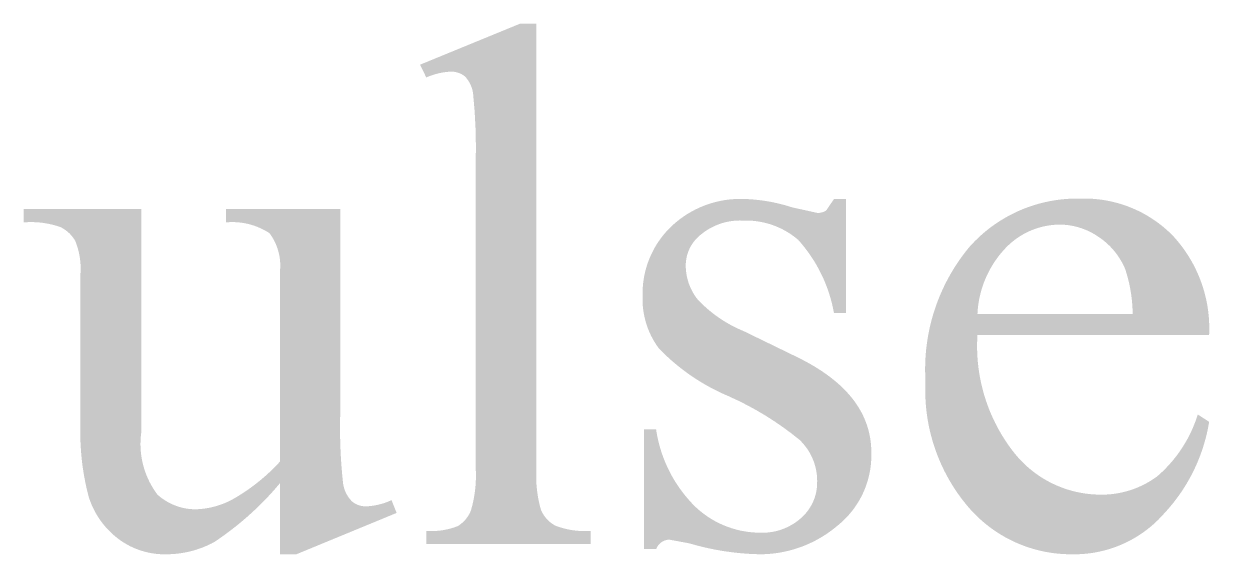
# Model space of a CAD drawing. Header units: millimetres. Extents: x 1235 to 1439, y 1033 to 1126.
# Drawn here: x 1418.25 to 1426.28, y 1052.98 to 1056.58 of the extents above; entities that cross this region are included whole.
import ezdxf

# ---------------------------------------------------------------- set-up
doc = ezdxf.new("R2010")
doc.units = ezdxf.units.MM
doc.layers.add('默认', color=18, linetype='Continuous', true_color=0x000000)

msp = doc.modelspace()

# ---------------------------------------------------------------- hatches: boundary and pattern name
at = {"layer": '默认'}
for points in [[(1421.723, 1056.5769), (1421.723, 1053.5663), (1421.7221, 1053.5485), (1421.7215, 1053.5307), (1421.7213, 1053.5129), (1421.7215, 1053.4951), (1421.7221, 1053.4772), (1421.7231, 1053.4594), (1421.7245, 1053.4415), (1421.7262, 1053.4237), (1421.7284, 1053.4059), (1421.7309, 1053.3882), (1421.7338, 1053.3706), (1421.7371, 1053.353), (1421.7408, 1053.3356), (1421.7448, 1053.3182), (1421.7492, 1053.3009), (1421.754, 1053.2838), (1421.7558, 1053.2798), (1421.7577, 1053.2757), (1421.7597, 1053.2717), (1421.7617, 1053.2677), (1421.7639, 1053.2638), (1421.7661, 1053.2598), (1421.7684, 1053.256), (1421.7708, 1053.2521), (1421.7733, 1053.2483), (1421.7759, 1053.2446), (1421.7786, 1053.2409), (1421.7813, 1053.2372), (1421.7841, 1053.2337), (1421.787, 1053.2301), (1421.7899, 1053.2266), (1421.793, 1053.2232), (1421.7961, 1053.2199), (1421.7992, 1053.2166), (1421.8025, 1053.2134), (1421.8058, 1053.2102), (1421.8091, 1053.2072), (1421.8125, 1053.2042), (1421.816, 1053.2012), (1421.8195, 1053.1984), (1421.8231, 1053.1956), (1421.8267, 1053.1929), (1421.8304, 1053.1903), (1421.8341, 1053.1878), (1421.8379, 1053.1853), (1421.8417, 1053.183), (1421.8455, 1053.1807), (1421.8494, 1053.1785), (1421.8637, 1053.1732), (1421.8781, 1053.1682), (1421.8927, 1053.1637), (1421.9074, 1053.1595), (1421.9223, 1053.1558), (1421.9373, 1053.1525), (1421.9524, 1053.1495), (1421.9676, 1053.1471), (1421.9828, 1053.145), (1421.9981, 1053.1434), (1422.0134, 1053.1422), (1422.0287, 1053.1414), (1422.044, 1053.1411), (1422.0593, 1053.1411), (1422.0746, 1053.1416), (1422.0898, 1053.1426), (1422.0898, 1053.0534), (1420.9772, 1053.0534), (1420.9772, 1053.1426), (1420.9907, 1053.1417), (1421.0042, 1053.1413), (1421.0177, 1053.1412), (1421.0313, 1053.1415), (1421.0449, 1053.1422), (1421.0585, 1053.1433), (1421.0721, 1053.1447), (1421.0856, 1053.1466), (1421.099, 1053.1488), (1421.1124, 1053.1514), (1421.1257, 1053.1544), (1421.1389, 1053.1578), (1421.152, 1053.1615), (1421.1649, 1053.1656), (1421.1777, 1053.17), (1421.1903, 1053.1748), (1421.194, 1053.1771), (1421.1977, 1053.1795), (1421.2013, 1053.1819), (1421.2049, 1053.1844), (1421.2084, 1053.1871), (1421.2119, 1053.1897), (1421.2153, 1053.1925), (1421.2187, 1053.1954), (1421.2221, 1053.1983), (1421.2254, 1053.2013), (1421.2286, 1053.2043), (1421.2317, 1053.2075), (1421.2348, 1053.2107), (1421.2379, 1053.2139), (1421.2409, 1053.2173), (1421.2438, 1053.2207), (1421.2466, 1053.2241), (1421.2493, 1053.2276), (1421.252, 1053.2312), (1421.2546, 1053.2348), (1421.2572, 1053.2385), (1421.2596, 1053.2422), (1421.262, 1053.2459), (1421.2643, 1053.2497), (1421.2665, 1053.2536), (1421.2686, 1053.2574), (1421.2706, 1053.2614), (1421.2726, 1053.2653), (1421.2744, 1053.2693), (1421.2762, 1053.2733), (1421.2779, 1053.2773), (1421.2795, 1053.2813), (1421.2844, 1053.2986), (1421.2889, 1053.316), (1421.293, 1053.3335), (1421.2968, 1053.3511), (1421.3002, 1053.3688), (1421.3032, 1053.3866), (1421.3058, 1053.4045), (1421.308, 1053.4224), (1421.3098, 1053.4404), (1421.3113, 1053.4584), (1421.3123, 1053.4764), (1421.313, 1053.4944), (1421.3133, 1053.5124), (1421.3131, 1053.5304), (1421.3126, 1053.5484), (1421.3117, 1053.5663), (1421.3117, 1055.6279), (1421.3132, 1055.746), (1421.3108, 1055.8642), (1421.3046, 1055.9822), (1421.2944, 1056.0999), (1421.2939, 1056.104), (1421.2933, 1056.1082), (1421.2926, 1056.1123), (1421.2919, 1056.1164), (1421.2911, 1056.1205), (1421.2902, 1056.1246), (1421.2892, 1056.1287), (1421.2881, 1056.1328), (1421.2869, 1056.1368), (1421.2857, 1056.1409), (1421.2843, 1056.1449), (1421.2829, 1056.1489), (1421.2814, 1056.1529), (1421.2798, 1056.1568), (1421.2781, 1056.1607), (1421.2764, 1056.1646), (1421.2746, 1056.1684), (1421.2726, 1056.1722), (1421.2707, 1056.176), (1421.2686, 1056.1797), (1421.2665, 1056.1834), (1421.2643, 1056.187), (1421.262, 1056.1906), (1421.2596, 1056.1941), (1421.2572, 1056.1975), (1421.2547, 1056.2009), (1421.2522, 1056.2043), (1421.2496, 1056.2076), (1421.2469, 1056.2108), (1421.2442, 1056.214), (1421.2414, 1056.2171), (1421.2386, 1056.2201), (1421.2361, 1056.2221), (1421.2335, 1056.224), (1421.2308, 1056.2259), (1421.2281, 1056.2278), (1421.2254, 1056.2295), (1421.2226, 1056.2313), (1421.2198, 1056.2329), (1421.2169, 1056.2345), (1421.214, 1056.2361), (1421.211, 1056.2376), (1421.208, 1056.239), (1421.205, 1056.2403), (1421.2019, 1056.2416), (1421.1989, 1056.2428), (1421.1957, 1056.244), (1421.1926, 1056.2451), (1421.1894, 1056.2461), (1421.1862, 1056.247), (1421.183, 1056.2479), (1421.1798, 1056.2486), (1421.1766, 1056.2493), (1421.1733, 1056.25), (1421.17, 1056.2505), (1421.1668, 1056.251), (1421.1635, 1056.2515), (1421.1602, 1056.2518), (1421.157, 1056.2521), (1421.1537, 1056.2523), (1421.1504, 1056.2524), (1421.1472, 1056.2524), (1421.144, 1056.2524), (1421.1407, 1056.2523), (1421.1302, 1056.2516), (1421.1197, 1056.2507), (1421.1092, 1056.2495), (1421.0987, 1056.2481), (1421.0883, 1056.2464), (1421.0779, 1056.2445), (1421.0675, 1056.2424), (1421.0572, 1056.24), (1421.0469, 1056.2374), (1421.0367, 1056.2345), (1421.0265, 1056.2314), (1421.0165, 1056.2281), (1421.0065, 1056.2246), (1420.9966, 1056.2208), (1420.9869, 1056.2169), (1420.9772, 1056.2127), (1420.9351, 1056.2994), (1421.6115, 1056.5769)], [(1423.8193, 1055.39), (1423.8193, 1054.6169), (1423.7376, 1054.6169), (1423.7309, 1054.6508), (1423.7231, 1054.6846), (1423.7141, 1054.7182), (1423.7039, 1054.7516), (1423.6925, 1054.7847), (1423.6864, 1054.8011), (1423.68, 1054.8174), (1423.6733, 1054.8337), (1423.6663, 1054.8498), (1423.659, 1054.8657), (1423.6514, 1054.8816), (1423.6436, 1054.8973), (1423.6355, 1054.9129), (1423.6271, 1054.9283), (1423.6185, 1054.9436), (1423.6096, 1054.9587), (1423.6004, 1054.9737), (1423.5813, 1055.003), (1423.5613, 1055.0316), (1423.5404, 1055.0594), (1423.5186, 1055.0864), (1423.496, 1055.1125), (1423.4864, 1055.1205), (1423.4767, 1055.1283), (1423.4667, 1055.136), (1423.4565, 1055.1434), (1423.4462, 1055.1506), (1423.4356, 1055.1576), (1423.4248, 1055.1644), (1423.4139, 1055.1709), (1423.4027, 1055.1772), (1423.3915, 1055.1832), (1423.38, 1055.189), (1423.3684, 1055.1945), (1423.3567, 1055.1997), (1423.3448, 1055.2047), (1423.3328, 1055.2093), (1423.3207, 1055.2137), (1423.3085, 1055.2178), (1423.2962, 1055.2217), (1423.2838, 1055.2252), (1423.2714, 1055.2284), (1423.2589, 1055.2313), (1423.2464, 1055.234), (1423.2338, 1055.2363), (1423.2212, 1055.2383), (1423.2085, 1055.24), (1423.1959, 1055.2415), (1423.1833, 1055.2426), (1423.1707, 1055.2434), (1423.1581, 1055.244), (1423.1455, 1055.2442), (1423.133, 1055.2441), (1423.1206, 1055.2438), (1423.1113, 1055.2441), (1423.1021, 1055.2443), (1423.0928, 1055.2442), (1423.0835, 1055.2439), (1423.0741, 1055.2434), (1423.0648, 1055.2427), (1423.0554, 1055.2418), (1423.0461, 1055.2406), (1423.0367, 1055.2393), (1423.0274, 1055.2377), (1423.0181, 1055.2359), (1423.0088, 1055.2339), (1422.9995, 1055.2317), (1422.9904, 1055.2292), (1422.9812, 1055.2266), (1422.9721, 1055.2237), (1422.9631, 1055.2206), (1422.9542, 1055.2174), (1422.9453, 1055.2139), (1422.9366, 1055.2102), (1422.9279, 1055.2064), (1422.9193, 1055.2023), (1422.9109, 1055.1981), (1422.9025, 1055.1936), (1422.8943, 1055.189), (1422.8862, 1055.1842), (1422.8782, 1055.1793), (1422.8704, 1055.1741), (1422.8627, 1055.1689), (1422.8552, 1055.1634), (1422.8478, 1055.1579), (1422.8349, 1055.1478), (1422.8292, 1055.1432), (1422.8237, 1055.1385), (1422.8183, 1055.1335), (1422.813, 1055.1285), (1422.8078, 1055.1232), (1422.8028, 1055.1178), (1422.7979, 1055.1122), (1422.7931, 1055.1065), (1422.7885, 1055.1006), (1422.784, 1055.0946), (1422.7797, 1055.0885), (1422.7756, 1055.0822), (1422.7716, 1055.0758), (1422.7678, 1055.0692), (1422.7642, 1055.0626), (1422.7608, 1055.0559), (1422.7576, 1055.0491), (1422.7546, 1055.0422), (1422.7518, 1055.0352), (1422.7492, 1055.0282), (1422.7468, 1055.0211), (1422.7446, 1055.0139), (1422.7426, 1055.0068), (1422.7408, 1054.9995), (1422.7392, 1054.9923), (1422.7378, 1054.9851), (1422.7367, 1054.9778), (1422.7357, 1054.9706), (1422.7349, 1054.9633), (1422.7344, 1054.9561), (1422.734, 1054.949), (1422.7339, 1054.9411), (1422.734, 1054.9332), (1422.7342, 1054.9253), (1422.7346, 1054.9174), (1422.7351, 1054.9095), (1422.7359, 1054.9015), (1422.7368, 1054.8936), (1422.7379, 1054.8857), (1422.7391, 1054.8777), (1422.7406, 1054.8698), (1422.7422, 1054.862), (1422.744, 1054.8541), (1422.7459, 1054.8463), (1422.7481, 1054.8385), (1422.7504, 1054.8308), (1422.7528, 1054.8231), (1422.7555, 1054.8154), (1422.7583, 1054.8079), (1422.7612, 1054.8004), (1422.7644, 1054.7929), (1422.7677, 1054.7856), (1422.7711, 1054.7783), (1422.7747, 1054.7711), (1422.7784, 1054.764), (1422.7823, 1054.757), (1422.7864, 1054.7501), (1422.7905, 1054.7433), (1422.7948, 1054.7366), (1422.7993, 1054.7301), (1422.8038, 1054.7236), (1422.8085, 1054.7173), (1422.8133, 1054.7111), (1422.8297, 1054.6939), (1422.8466, 1054.6772), (1422.864, 1054.6608), (1422.8819, 1054.645), (1422.9002, 1054.6295), (1422.919, 1054.6146), (1422.9381, 1054.6002), (1422.9577, 1054.5863), (1422.9776, 1054.5729), (1422.9979, 1054.5601), (1423.0185, 1054.5479), (1423.0394, 1054.5362), (1423.0606, 1054.5251), (1423.082, 1054.5146), (1423.1037, 1054.5048), (1423.1255, 1054.4955), (1423.4873, 1054.3196), (1423.5182, 1054.3041), (1423.5482, 1054.2883), (1423.5772, 1054.2722), (1423.6052, 1054.2558), (1423.6322, 1054.2391), (1423.6582, 1054.2221), (1423.6833, 1054.2048), (1423.7074, 1054.1872), (1423.7304, 1054.1692), (1423.7525, 1054.151), (1423.7737, 1054.1325), (1423.7938, 1054.1136), (1423.813, 1054.0945), (1423.8311, 1054.075), (1423.8399, 1054.0652), (1423.8483, 1054.0553), (1423.8566, 1054.0453), (1423.8645, 1054.0352), (1423.8723, 1054.0251), (1423.8798, 1054.0149), (1423.887, 1054.0046), (1423.894, 1053.9942), (1423.9008, 1053.9838), (1423.9073, 1053.9732), (1423.9135, 1053.9626), (1423.9196, 1053.952), (1423.9253, 1053.9412), (1423.9309, 1053.9304), (1423.9361, 1053.9195), (1423.9412, 1053.9085), (1423.946, 1053.8974), (1423.9505, 1053.8863), (1423.9548, 1053.8751), (1423.9589, 1053.8638), (1423.9627, 1053.8524), (1423.9662, 1053.841), (1423.9695, 1053.8295), (1423.9726, 1053.8179), (1423.9754, 1053.8062), (1423.978, 1053.7945), (1423.9803, 1053.7827), (1423.9824, 1053.7708), (1423.9843, 1053.7588), (1423.9859, 1053.7467), (1423.9872, 1053.7346), (1423.9883, 1053.7224), (1423.9892, 1053.7101), (1423.9898, 1053.6978), (1423.9902, 1053.6854), (1423.9906, 1053.6556), (1423.9903, 1053.6382), (1423.9896, 1053.6207), (1423.9884, 1053.6031), (1423.9866, 1053.5855), (1423.9844, 1053.5679), (1423.9816, 1053.5502), (1423.9782, 1053.5326), (1423.9744, 1053.5151), (1423.97, 1053.4975), (1423.9651, 1053.4801), (1423.9597, 1053.4628), (1423.9537, 1053.4457), (1423.9472, 1053.4287), (1423.9402, 1053.4119), (1423.9328, 1053.3953), (1423.9248, 1053.3789), (1423.9163, 1053.3628), (1423.9074, 1053.3469), (1423.898, 1053.3314), (1423.8882, 1053.3161), (1423.8779, 1053.3012), (1423.8673, 1053.2867), (1423.8562, 1053.2725), (1423.8448, 1053.2587), (1423.8331, 1053.2452), (1423.8209, 1053.2322), (1423.8085, 1053.2196), (1423.7958, 1053.2074), (1423.7828, 1053.1957), (1423.7696, 1053.1844), (1423.7561, 1053.1736), (1423.7426, 1053.1625), (1423.7289, 1053.1517), (1423.7148, 1053.1411), (1423.7005, 1053.1309), (1423.6859, 1053.1209), (1423.6711, 1053.1112), (1423.656, 1053.1018), (1423.6407, 1053.0928), (1423.6251, 1053.084), (1423.6093, 1053.0756), (1423.5934, 1053.0675), (1423.5772, 1053.0598), (1423.5609, 1053.0524), (1423.5444, 1053.0454), (1423.5277, 1053.0387), (1423.5109, 1053.0324), (1423.4939, 1053.0265), (1423.4768, 1053.0209), (1423.4597, 1053.0158), (1423.4424, 1053.011), (1423.425, 1053.0066), (1423.4076, 1053.0026), (1423.3901, 1052.999), (1423.3725, 1052.9958), (1423.3549, 1052.9929), (1423.3373, 1052.9905), (1423.3197, 1052.9885), (1423.3021, 1052.9868), (1423.2846, 1052.9855), (1423.267, 1052.9846), (1423.2495, 1052.9841), (1423.2321, 1052.984), (1423.1719, 1052.9863), (1423.1117, 1052.9906), (1423.0516, 1052.9969), (1422.9917, 1053.0052), (1422.9321, 1053.0155), (1422.873, 1053.0279), (1422.8143, 1053.0421), (1422.7563, 1053.0583), (1422.6225, 1053.0831), (1422.6208, 1053.083), (1422.6191, 1053.0829), (1422.6173, 1053.0828), (1422.6156, 1053.0826), (1422.6138, 1053.0824), (1422.6121, 1053.0822), (1422.6103, 1053.0819), (1422.6086, 1053.0816), (1422.6068, 1053.0813), (1422.605, 1053.081), (1422.6033, 1053.0806), (1422.6015, 1053.0801), (1422.5998, 1053.0797), (1422.598, 1053.0792), (1422.5963, 1053.0786), (1422.5945, 1053.0781), (1422.5928, 1053.0775), (1422.5911, 1053.0768), (1422.5893, 1053.0762), (1422.5876, 1053.0755), (1422.5859, 1053.0747), (1422.5842, 1053.074), (1422.5825, 1053.0732), (1422.5809, 1053.0723), (1422.5792, 1053.0715), (1422.5776, 1053.0706), (1422.5759, 1053.0696), (1422.5743, 1053.0687), (1422.5727, 1053.0677), (1422.5712, 1053.0666), (1422.5696, 1053.0656), (1422.5681, 1053.0645), (1422.5666, 1053.0634), (1422.5651, 1053.0622), (1422.5636, 1053.0611), (1422.5622, 1053.0599), (1422.5607, 1053.0587), (1422.5593, 1053.0574), (1422.558, 1053.0561), (1422.5566, 1053.0548), (1422.5553, 1053.0535), (1422.554, 1053.0522), (1422.5528, 1053.0508), (1422.5515, 1053.0494), (1422.5503, 1053.048), (1422.5491, 1053.0466), (1422.548, 1053.0451), (1422.5469, 1053.0437), (1422.5458, 1053.0422), (1422.5447, 1053.0407), (1422.5437, 1053.0392), (1422.5427, 1053.0377), (1422.5418, 1053.0361), (1422.5408, 1053.0346), (1422.5399, 1053.033), (1422.5391, 1053.0315), (1422.5382, 1053.0299), (1422.5374, 1053.0283), (1422.5367, 1053.0267), (1422.5359, 1053.0251), (1422.5352, 1053.0235), (1422.5346, 1053.0219), (1422.5339, 1053.0203), (1422.5333, 1053.0187), (1422.4515, 1053.0187), (1422.4515, 1053.829), (1422.5333, 1053.829), (1422.5362, 1053.8108), (1422.5394, 1053.7927), (1422.543, 1053.7746), (1422.5469, 1053.7565), (1422.5513, 1053.7385), (1422.556, 1053.7205), (1422.561, 1053.7026), (1422.5665, 1053.6847), (1422.5723, 1053.667), (1422.5785, 1053.6493), (1422.5851, 1053.6317), (1422.592, 1053.6143), (1422.5993, 1053.597), (1422.6069, 1053.5798), (1422.6149, 1053.5628), (1422.6232, 1053.5459), (1422.6319, 1053.5292), (1422.6409, 1053.5127), (1422.6503, 1053.4964), (1422.6599, 1053.4803), (1422.6699, 1053.4644), (1422.6802, 1053.4488), (1422.6908, 1053.4333), (1422.7017, 1053.4181), (1422.7129, 1053.4032), (1422.7243, 1053.3885), (1422.7361, 1053.3741), (1422.7481, 1053.3599), (1422.7603, 1053.346), (1422.7728, 1053.3324), (1422.7855, 1053.3191), (1422.7984, 1053.3061), (1422.8093, 1053.2961), (1422.8204, 1053.2862), (1422.8318, 1053.2766), (1422.8435, 1053.2672), (1422.8554, 1053.258), (1422.8675, 1053.2491), (1422.8799, 1053.2405), (1422.8926, 1053.2321), (1422.9054, 1053.2241), (1422.9185, 1053.2163), (1422.9318, 1053.2088), (1422.9453, 1053.2016), (1422.9589, 1053.1948), (1422.9728, 1053.1883), (1422.9868, 1053.182), (1423.0009, 1053.1762), (1423.0152, 1053.1707), (1423.0296, 1053.1655), (1423.0441, 1053.1606), (1423.0587, 1053.1561), (1423.0734, 1053.152), (1423.0881, 1053.1482), (1423.103, 1053.1448), (1423.1178, 1053.1418), (1423.1328, 1053.1391), (1423.1477, 1053.1367), (1423.1626, 1053.1348), (1423.1776, 1053.1332), (1423.1925, 1053.1319), (1423.2074, 1053.131), (1423.2222, 1053.1304), (1423.237, 1053.1302), (1423.2463, 1053.1299), (1423.2556, 1053.1299), (1423.265, 1053.13), (1423.2744, 1053.1304), (1423.2838, 1053.131), (1423.2932, 1053.1319), (1423.3026, 1053.133), (1423.312, 1053.1343), (1423.3214, 1053.1358), (1423.3308, 1053.1376), (1423.3402, 1053.1396), (1423.3495, 1053.1418), (1423.3588, 1053.1443), (1423.368, 1053.147), (1423.3771, 1053.1499), (1423.3862, 1053.1531), (1423.3952, 1053.1564), (1423.4041, 1053.16), (1423.413, 1053.1638), (1423.4217, 1053.1678), (1423.4303, 1053.1721), (1423.4388, 1053.1765), (1423.4471, 1053.1811), (1423.4554, 1053.1859), (1423.4635, 1053.1909), (1423.4714, 1053.1961), (1423.4792, 1053.2014), (1423.4869, 1053.2069), (1423.4943, 1053.2126), (1423.5017, 1053.2184), (1423.5088, 1053.2244), (1423.5158, 1053.2305), (1423.5219, 1053.2361), (1423.528, 1053.2419), (1423.5339, 1053.2478), (1423.5396, 1053.2539), (1423.5453, 1053.2602), (1423.5508, 1053.2667), (1423.5561, 1053.2733), (1423.5613, 1053.2801), (1423.5663, 1053.2871), (1423.5711, 1053.2942), (1423.5757, 1053.3015), (1423.5802, 1053.3088), (1423.5844, 1053.3164), (1423.5885, 1053.324), (1423.5923, 1053.3318), (1423.596, 1053.3396), (1423.5994, 1053.3476), (1423.6026, 1053.3556), (1423.6056, 1053.3637), (1423.6083, 1053.3719), (1423.6108, 1053.3802), (1423.6131, 1053.3885), (1423.6152, 1053.3968), (1423.617, 1053.4052), (1423.6187, 1053.4136), (1423.62, 1053.422), (1423.6212, 1053.4304), (1423.6221, 1053.4388), (1423.6228, 1053.4472), (1423.6233, 1053.4555), (1423.6235, 1053.4638), (1423.6237, 1053.4819), (1423.6235, 1053.4917), (1423.6231, 1053.5016), (1423.6224, 1053.5114), (1423.6215, 1053.5213), (1423.6203, 1053.5312), (1423.6188, 1053.5411), (1423.6171, 1053.551), (1423.6151, 1053.5609), (1423.6129, 1053.5708), (1423.6103, 1053.5806), (1423.6076, 1053.5903), (1423.6045, 1053.6), (1423.6013, 1053.6096), (1423.5977, 1053.6191), (1423.5939, 1053.6286), (1423.5899, 1053.6379), (1423.5856, 1053.6471), (1423.581, 1053.6562), (1423.5763, 1053.6652), (1423.5713, 1053.674), (1423.5661, 1053.6827), (1423.5606, 1053.6912), (1423.555, 1053.6995), (1423.5492, 1053.7077), (1423.5431, 1053.7157), (1423.5369, 1053.7235), (1423.5305, 1053.7311), (1423.524, 1053.7385), (1423.5173, 1053.7458), (1423.5104, 1053.7528), (1423.5034, 1053.7596), (1423.4481, 1053.8033), (1423.3914, 1053.8451), (1423.3332, 1053.8851), (1423.2736, 1053.9231), (1423.2128, 1053.9592), (1423.1508, 1053.9931), (1423.0878, 1054.0248), (1423.0239, 1054.0544), (1422.9912, 1054.0687), (1422.9588, 1054.0838), (1422.9267, 1054.0997), (1422.8949, 1054.1165), (1422.8636, 1054.1341), (1422.8326, 1054.1525), (1422.8022, 1054.1717), (1422.7722, 1054.1916), (1422.7427, 1054.2123), (1422.7138, 1054.2338), (1422.6855, 1054.2559), (1422.6577, 1054.2788), (1422.6306, 1054.3023), (1422.6041, 1054.3265), (1422.5783, 1054.3512), (1422.5531, 1054.3766), (1422.5462, 1054.386), (1422.5394, 1054.3956), (1422.5329, 1054.4054), (1422.5265, 1054.4153), (1422.5203, 1054.4254), (1422.5143, 1054.4357), (1422.5085, 1054.4461), (1422.503, 1054.4566), (1422.4976, 1054.4673), (1422.4925, 1054.4781), (1422.4876, 1054.4891), (1422.4829, 1054.5001), (1422.4785, 1054.5113), (1422.4743, 1054.5226), (1422.4703, 1054.5339), (1422.4666, 1054.5454), (1422.4631, 1054.5569), (1422.4599, 1054.5685), (1422.457, 1054.5801), (1422.4543, 1054.5918), (1422.4518, 1054.6036), (1422.4496, 1054.6153), (1422.4477, 1054.6272), (1422.446, 1054.639), (1422.4445, 1054.6508), (1422.4434, 1054.6627), (1422.4425, 1054.6745), (1422.4418, 1054.6863), (1422.4414, 1054.6982), (1422.4412, 1054.7099), (1422.4413, 1054.7217), (1422.4416, 1054.7334), (1422.4414, 1054.7492), (1422.4416, 1054.7652), (1422.4423, 1054.7812), (1422.4433, 1054.7972), (1422.4447, 1054.8133), (1422.4466, 1054.8294), (1422.4489, 1054.8455), (1422.4516, 1054.8616), (1422.4547, 1054.8776), (1422.4583, 1054.8936), (1422.4623, 1054.9096), (1422.4667, 1054.9254), (1422.4715, 1054.9412), (1422.4768, 1054.9568), (1422.4824, 1054.9723), (1422.4885, 1054.9877), (1422.495, 1055.0029), (1422.5018, 1055.0179), (1422.5091, 1055.0327), (1422.5167, 1055.0473), (1422.5247, 1055.0617), (1422.533, 1055.0759), (1422.5417, 1055.0898), (1422.5508, 1055.1034), (1422.5601, 1055.1167), (1422.5698, 1055.1298), (1422.5798, 1055.1426), (1422.59, 1055.1551), (1422.6006, 1055.1672), (1422.6114, 1055.179), (1422.6224, 1055.1905), (1422.6337, 1055.2017), (1422.6458, 1055.2131), (1422.6583, 1055.2242), (1422.6711, 1055.235), (1422.6843, 1055.2456), (1422.6977, 1055.2559), (1422.7115, 1055.2659), (1422.7255, 1055.2755), (1422.7398, 1055.2849), (1422.7544, 1055.2939), (1422.7692, 1055.3025), (1422.7843, 1055.3108), (1422.7996, 1055.3187), (1422.8152, 1055.3262), (1422.8309, 1055.3334), (1422.8468, 1055.3401), (1422.8629, 1055.3464), (1422.8791, 1055.3523), (1422.8955, 1055.3579), (1422.912, 1055.3629), (1422.9286, 1055.3676), (1422.9454, 1055.3718), (1422.9621, 1055.3756), (1422.979, 1055.379), (1422.9959, 1055.3819), (1423.0128, 1055.3844), (1423.0297, 1055.3865), (1423.0466, 1055.3881), (1423.0635, 1055.3893), (1423.0803, 1055.3901), (1423.0971, 1055.3905), (1423.1138, 1055.3905), (1423.1305, 1055.39), (1423.1511, 1055.3892), (1423.1717, 1055.388), (1423.1923, 1055.3864), (1423.2128, 1055.3844), (1423.2334, 1055.3821), (1423.2539, 1055.3795), (1423.2744, 1055.3764), (1423.2948, 1055.373), (1423.3152, 1055.3693), (1423.3354, 1055.3651), (1423.3556, 1055.3607), (1423.3757, 1055.3558), (1423.3958, 1055.3507), (1423.4156, 1055.3451), (1423.4354, 1055.3392), (1423.4551, 1055.333), (1423.6236, 1055.2959), (1423.6256, 1055.2958), (1423.6276, 1055.2957), (1423.6296, 1055.2957), (1423.6317, 1055.2957), (1423.6337, 1055.2958), (1423.6357, 1055.2959), (1423.6378, 1055.296), (1423.6398, 1055.2962), (1423.6419, 1055.2965), (1423.6439, 1055.2968), (1423.6459, 1055.2971), (1423.648, 1055.2974), (1423.65, 1055.2979), (1423.652, 1055.2983), (1423.654, 1055.2988), (1423.656, 1055.2993), (1423.658, 1055.2999), (1423.66, 1055.3005), (1423.6619, 1055.3012), (1423.6639, 1055.3019), (1423.6658, 1055.3026), (1423.6677, 1055.3034), (1423.6696, 1055.3042), (1423.6714, 1055.3051), (1423.6733, 1055.306), (1423.6751, 1055.3069), (1423.6769, 1055.3079), (1423.6787, 1055.3089), (1423.6804, 1055.3099), (1423.6822, 1055.311), (1423.6838, 1055.3121), (1423.6855, 1055.3132), (1423.7376, 1055.39)], [(1420.3949, 1055.3231), (1420.3949, 1053.9479), (1420.3935, 1053.8876), (1420.3932, 1053.8273), (1420.394, 1053.7669), (1420.3958, 1053.7066), (1420.3986, 1053.6463), (1420.4025, 1053.5861), (1420.4075, 1053.5259), (1420.4135, 1053.4659), (1420.4141, 1053.4617), (1420.4148, 1053.4575), (1420.4155, 1053.4533), (1420.4164, 1053.4491), (1420.4173, 1053.4448), (1420.4183, 1053.4406), (1420.4195, 1053.4365), (1420.4207, 1053.4323), (1420.4219, 1053.4281), (1420.4233, 1053.424), (1420.4248, 1053.4199), (1420.4263, 1053.4158), (1420.4279, 1053.4118), (1420.4296, 1053.4077), (1420.4314, 1053.4038), (1420.4333, 1053.3998), (1420.4352, 1053.3959), (1420.4373, 1053.392), (1420.4394, 1053.3882), (1420.4415, 1053.3844), (1420.4438, 1053.3807), (1420.4461, 1053.377), (1420.4485, 1053.3733), (1420.451, 1053.3698), (1420.4535, 1053.3662), (1420.4561, 1053.3628), (1420.4588, 1053.3594), (1420.4615, 1053.356), (1420.4643, 1053.3527), (1420.4671, 1053.3495), (1420.47, 1053.3464), (1420.473, 1053.3433), (1420.4754, 1053.3412), (1420.4779, 1053.3392), (1420.4804, 1053.3373), (1420.483, 1053.3354), (1420.4856, 1053.3335), (1420.4883, 1053.3317), (1420.4911, 1053.33), (1420.4938, 1053.3283), (1420.4967, 1053.3267), (1420.4995, 1053.3251), (1420.5024, 1053.3237), (1420.5054, 1053.3222), (1420.5083, 1053.3209), (1420.5114, 1053.3196), (1420.5144, 1053.3183), (1420.5175, 1053.3172), (1420.5206, 1053.3161), (1420.5237, 1053.3151), (1420.5268, 1053.3141), (1420.53, 1053.3133), (1420.5331, 1053.3125), (1420.5363, 1053.3118), (1420.5395, 1053.3111), (1420.5427, 1053.3105), (1420.5459, 1053.31), (1420.5492, 1053.3096), (1420.5524, 1053.3093), (1420.5556, 1053.309), (1420.5588, 1053.3088), (1420.562, 1053.3086), (1420.5652, 1053.3086), (1420.5683, 1053.3086), (1420.5795, 1053.3091), (1420.5907, 1053.3099), (1420.6018, 1053.311), (1420.613, 1053.3124), (1420.6241, 1053.3141), (1420.6352, 1053.316), (1420.6462, 1053.3183), (1420.6572, 1053.3208), (1420.6681, 1053.3236), (1420.679, 1053.3267), (1420.6897, 1053.33), (1420.7004, 1053.3336), (1420.7109, 1053.3375), (1420.7214, 1053.3417), (1420.7316, 1053.3461), (1420.7418, 1053.3507), (1420.7765, 1053.264), (1420.0976, 1052.984), (1419.986, 1052.984), (1419.986, 1053.4647), (1419.9618, 1053.4362), (1419.937, 1053.4081), (1419.9117, 1053.3804), (1419.8859, 1053.3532), (1419.8595, 1053.3264), (1419.8327, 1053.3001), (1419.8053, 1053.2743), (1419.7775, 1053.249), (1419.7493, 1053.2242), (1419.7206, 1053.1999), (1419.6915, 1053.1762), (1419.662, 1053.153), (1419.632, 1053.1303), (1419.6017, 1053.1082), (1419.5711, 1053.0867), (1419.54, 1053.0658), (1419.5214, 1053.0561), (1419.5025, 1053.047), (1419.4832, 1053.0384), (1419.4636, 1053.0304), (1419.4438, 1053.0231), (1419.4237, 1053.0163), (1419.4033, 1053.0101), (1419.3828, 1053.0046), (1419.3622, 1052.9998), (1419.3413, 1052.9955), (1419.3204, 1052.992), (1419.2994, 1052.9891), (1419.2784, 1052.9868), (1419.2574, 1052.9852), (1419.2364, 1052.9843), (1419.2154, 1052.984), (1419.2045, 1052.9839), (1419.1936, 1052.984), (1419.1826, 1052.9843), (1419.1716, 1052.9849), (1419.1606, 1052.9857), (1419.1495, 1052.9868), (1419.1385, 1052.9881), (1419.1275, 1052.9896), (1419.1165, 1052.9914), (1419.1055, 1052.9934), (1419.0945, 1052.9957), (1419.0836, 1052.9982), (1419.0727, 1053.0009), (1419.0619, 1053.0039), (1419.0512, 1053.0071), (1419.0405, 1053.0105), (1419.0299, 1053.0142), (1419.0194, 1053.0181), (1419.0089, 1053.0222), (1418.9986, 1053.0265), (1418.9884, 1053.0311), (1418.9782, 1053.0358), (1418.9683, 1053.0408), (1418.9584, 1053.046), (1418.9486, 1053.0514), (1418.939, 1053.057), (1418.9296, 1053.0627), (1418.9203, 1053.0687), (1418.9111, 1053.0748), (1418.9021, 1053.0811), (1418.8933, 1053.0876), (1418.8846, 1053.0943), (1418.8762, 1053.101), (1418.8679, 1053.1079), (1418.8597, 1053.1149), (1418.8516, 1053.1221), (1418.8436, 1053.1295), (1418.8358, 1053.1371), (1418.8281, 1053.1448), (1418.8205, 1053.1527), (1418.8131, 1053.1608), (1418.8058, 1053.169), (1418.7987, 1053.1773), (1418.7917, 1053.1858), (1418.7849, 1053.1944), (1418.7783, 1053.2032), (1418.7718, 1053.2121), (1418.7655, 1053.2211), (1418.7593, 1053.2302), (1418.7534, 1053.2395), (1418.7476, 1053.2489), (1418.742, 1053.2583), (1418.7366, 1053.2679), (1418.7314, 1053.2775), (1418.7264, 1053.2873), (1418.7215, 1053.2971), (1418.7169, 1053.307), (1418.7125, 1053.317), (1418.7083, 1053.327), (1418.7042, 1053.3371), (1418.7004, 1053.3473), (1418.6968, 1053.3575), (1418.6933, 1053.3677), (1418.6901, 1053.378), (1418.6826, 1053.4079), (1418.6756, 1053.438), (1418.6692, 1053.4683), (1418.6633, 1053.4987), (1418.6579, 1053.5292), (1418.6531, 1053.5598), (1418.6488, 1053.5905), (1418.6451, 1053.6213), (1418.642, 1053.6522), (1418.6394, 1053.6831), (1418.6374, 1053.714), (1418.6359, 1053.7449), (1418.635, 1053.7759), (1418.6346, 1053.8068), (1418.6348, 1053.8377), (1418.6356, 1053.8686), (1418.6356, 1054.882), (1418.6364, 1054.8961), (1418.6369, 1054.9103), (1418.6369, 1054.9245), (1418.6366, 1054.9387), (1418.6358, 1054.953), (1418.6346, 1054.9672), (1418.633, 1054.9814), (1418.631, 1054.9955), (1418.6286, 1055.0096), (1418.6258, 1055.0236), (1418.6226, 1055.0375), (1418.619, 1055.0513), (1418.6151, 1055.065), (1418.6107, 1055.0785), (1418.606, 1055.0919), (1418.6009, 1055.1051), (1418.5987, 1055.1089), (1418.5964, 1055.1126), (1418.5941, 1055.1164), (1418.5917, 1055.1201), (1418.5892, 1055.1237), (1418.5866, 1055.1273), (1418.5839, 1055.1309), (1418.5812, 1055.1344), (1418.5784, 1055.1379), (1418.5755, 1055.1414), (1418.5726, 1055.1447), (1418.5696, 1055.1481), (1418.5665, 1055.1513), (1418.5634, 1055.1545), (1418.5602, 1055.1577), (1418.5569, 1055.1608), (1418.5536, 1055.1638), (1418.5502, 1055.1667), (1418.5468, 1055.1696), (1418.5433, 1055.1724), (1418.5398, 1055.1752), (1418.5362, 1055.1779), (1418.5325, 1055.1805), (1418.5289, 1055.183), (1418.5251, 1055.1855), (1418.5214, 1055.1878), (1418.5176, 1055.1901), (1418.5137, 1055.1924), (1418.5099, 1055.1945), (1418.506, 1055.1966), (1418.502, 1055.1986), (1418.4981, 1055.2005), (1418.4833, 1055.2053), (1418.4684, 1055.2098), (1418.4533, 1055.214), (1418.4381, 1055.2177), (1418.4228, 1055.2211), (1418.4074, 1055.224), (1418.392, 1055.2266), (1418.3764, 1055.2288), (1418.3608, 1055.2305), (1418.3452, 1055.2319), (1418.3295, 1055.2328), (1418.3139, 1055.2333), (1418.2982, 1055.2335), (1418.2826, 1055.2332), (1418.267, 1055.2325), (1418.2515, 1055.2314), (1418.2515, 1055.3231), (1419.0469, 1055.3231), (1419.0469, 1053.8042), (1419.0453, 1053.7908), (1419.0441, 1053.7773), (1419.0431, 1053.7637), (1419.0425, 1053.7501), (1419.0422, 1053.7364), (1419.0422, 1053.7226), (1419.0425, 1053.7088), (1419.0432, 1053.695), (1419.0443, 1053.6812), (1419.0456, 1053.6674), (1419.0474, 1053.6536), (1419.0494, 1053.6398), (1419.0518, 1053.626), (1419.0545, 1053.6124), (1419.0576, 1053.5987), (1419.061, 1053.5852), (1419.0648, 1053.5717), (1419.0689, 1053.5583), (1419.0733, 1053.5451), (1419.078, 1053.5319), (1419.083, 1053.5189), (1419.0884, 1053.5061), (1419.094, 1053.4934), (1419.1, 1053.4809), (1419.1062, 1053.4685), (1419.1127, 1053.4564), (1419.1195, 1053.4444), (1419.1265, 1053.4327), (1419.1338, 1053.4211), (1419.1414, 1053.4098), (1419.1492, 1053.3987), (1419.1572, 1053.3879), (1419.1639, 1053.382), (1419.1707, 1053.3762), (1419.1777, 1053.3706), (1419.1849, 1053.3651), (1419.1922, 1053.3598), (1419.1996, 1053.3547), (1419.2072, 1053.3497), (1419.2149, 1053.3448), (1419.2228, 1053.3402), (1419.2308, 1053.3357), (1419.2389, 1053.3314), (1419.2471, 1053.3273), (1419.2554, 1053.3234), (1419.2638, 1053.3196), (1419.2723, 1053.3161), (1419.2809, 1053.3128), (1419.2896, 1053.3097), (1419.2983, 1053.3068), (1419.3071, 1053.3041), (1419.3159, 1053.3016), (1419.3248, 1053.2994), (1419.3338, 1053.2973), (1419.3427, 1053.2955), (1419.3517, 1053.2939), (1419.3607, 1053.2925), (1419.3698, 1053.2913), (1419.3788, 1053.2904), (1419.3878, 1053.2896), (1419.3968, 1053.2891), (1419.4057, 1053.2888), (1419.4147, 1053.2887), (1419.4236, 1053.2888), (1419.4392, 1053.2897), (1419.4549, 1053.291), (1419.4706, 1053.2928), (1419.4862, 1053.295), (1419.5018, 1053.2977), (1419.5174, 1053.3008), (1419.5328, 1053.3044), (1419.5482, 1053.3084), (1419.5634, 1053.3129), (1419.5785, 1053.3178), (1419.5935, 1053.3231), (1419.6082, 1053.3288), (1419.6228, 1053.3349), (1419.6371, 1053.3415), (1419.6513, 1053.3484), (1419.6652, 1053.3557), (1419.6874, 1053.3685), (1419.7093, 1053.3818), (1419.7311, 1053.3955), (1419.7525, 1053.4097), (1419.7738, 1053.4243), (1419.7947, 1053.4393), (1419.8153, 1053.4548), (1419.8357, 1053.4706), (1419.8557, 1053.4869), (1419.8754, 1053.5035), (1419.8947, 1053.5205), (1419.9137, 1053.5379), (1419.9324, 1053.5557), (1419.9507, 1053.5737), (1419.9685, 1053.5922), (1419.986, 1053.6109), (1419.986, 1054.8969), (1419.9869, 1054.9053), (1419.9876, 1054.9138), (1419.9881, 1054.9224), (1419.9884, 1054.9309), (1419.9885, 1054.9396), (1419.9884, 1054.9482), (1419.9881, 1054.9569), (1419.9876, 1054.9655), (1419.9869, 1054.9742), (1419.9859, 1054.9829), (1419.9848, 1054.9915), (1419.9834, 1055.0002), (1419.9819, 1055.0088), (1419.9801, 1055.0174), (1419.9781, 1055.0259), (1419.9759, 1055.0344), (1419.9735, 1055.0429), (1419.971, 1055.0513), (1419.9682, 1055.0596), (1419.9652, 1055.0678), (1419.962, 1055.076), (1419.9586, 1055.084), (1419.9551, 1055.092), (1419.9513, 1055.0998), (1419.9474, 1055.1076), (1419.9433, 1055.1152), (1419.9391, 1055.1227), (1419.9346, 1055.1301), (1419.9301, 1055.1374), (1419.9253, 1055.1445), (1419.9204, 1055.1515), (1419.9154, 1055.1583), (1419.9075, 1055.1634), (1419.8994, 1055.1684), (1419.8911, 1055.1732), (1419.8828, 1055.1779), (1419.8743, 1055.1824), (1419.8657, 1055.1867), (1419.857, 1055.1908), (1419.8482, 1055.1948), (1419.8393, 1055.1986), (1419.8304, 1055.2022), (1419.8213, 1055.2056), (1419.8121, 1055.2089), (1419.8029, 1055.2119), (1419.7936, 1055.2148), (1419.7842, 1055.2174), (1419.7748, 1055.2199), (1419.7654, 1055.2221), (1419.7559, 1055.2241), (1419.7463, 1055.226), (1419.7367, 1055.2276), (1419.7271, 1055.2291), (1419.7175, 1055.2303), (1419.7079, 1055.2313), (1419.6983, 1055.2321), (1419.6886, 1055.2328), (1419.679, 1055.2332), (1419.6694, 1055.2334), (1419.6598, 1055.2334), (1419.6502, 1055.2332), (1419.6407, 1055.2328), (1419.6312, 1055.2322), (1419.6218, 1055.2314), (1419.6218, 1055.3231)]]:
    msp.add_hatch(color=256, dxfattribs=at).paths.add_polyline_path(points, flags=0)
h = msp.add_hatch(color=256, dxfattribs=at)
h.paths.add_polyline_path([(1426.2774, 1053.881), (1426.2738, 1053.8598), (1426.2698, 1053.8385), (1426.2654, 1053.8174), (1426.2606, 1053.7962), (1426.2554, 1053.7751), (1426.2498, 1053.7541), (1426.2438, 1053.7331), (1426.2374, 1053.7122), (1426.2306, 1053.6914), (1426.2234, 1053.6707), (1426.2158, 1053.6501), (1426.2079, 1053.6297), (1426.1995, 1053.6094), (1426.1908, 1053.5892), (1426.1817, 1053.5692), (1426.1722, 1053.5494), (1426.1624, 1053.5297), (1426.1522, 1053.5103), (1426.1416, 1053.491), (1426.1307, 1053.4719), (1426.1195, 1053.4531), (1426.1079, 1053.4345), (1426.096, 1053.4161), (1426.0837, 1053.398), (1426.0712, 1053.3801), (1426.0583, 1053.3625), (1426.0451, 1053.3452), (1426.0317, 1053.3281), (1426.0179, 1053.3113), (1426.0039, 1053.2948), (1425.9896, 1053.2786), (1425.9751, 1053.2628), (1425.9608, 1053.2467), (1425.946, 1053.2309), (1425.9307, 1053.2155), (1425.9149, 1053.2004), (1425.8987, 1053.1856), (1425.8819, 1053.1713), (1425.8648, 1053.1573), (1425.8472, 1053.1438), (1425.8291, 1053.1308), (1425.8107, 1053.1182), (1425.7919, 1053.1061), (1425.7727, 1053.0945), (1425.7532, 1053.0834), (1425.7333, 1053.0729), (1425.7131, 1053.0629), (1425.6927, 1053.0535), (1425.672, 1053.0446), (1425.6511, 1053.0363), (1425.63, 1053.0286), (1425.6087, 1053.0216), (1425.5872, 1053.0151), (1425.5656, 1053.0092), (1425.5439, 1053.004), (1425.5222, 1052.9993), (1425.5003, 1052.9953), (1425.4785, 1052.9919), (1425.4566, 1052.9891), (1425.4348, 1052.9869), (1425.413, 1052.9853), (1425.3913, 1052.9843), (1425.3697, 1052.9838), (1425.3241, 1052.9842), (1425.2999, 1052.985), (1425.2755, 1052.9864), (1425.2512, 1052.9885), (1425.2267, 1052.9913), (1425.2023, 1052.9947), (1425.1779, 1052.9988), (1425.1535, 1053.0036), (1425.1292, 1053.0091), (1425.1049, 1053.0152), (1425.0808, 1053.0221), (1425.0569, 1053.0296), (1425.0331, 1053.0377), (1425.0095, 1053.0465), (1424.9862, 1053.056), (1424.9631, 1053.0661), (1424.9403, 1053.0769), (1424.9179, 1053.0882), (1424.8957, 1053.1002), (1424.8739, 1053.1128), (1424.8526, 1053.1259), (1424.8316, 1053.1396), (1424.811, 1053.1538), (1424.7909, 1053.1686), (1424.7713, 1053.1838), (1424.7521, 1053.1995), (1424.7335, 1053.2157), (1424.7153, 1053.2322), (1424.6977, 1053.2492), (1424.6806, 1053.2666), (1424.6641, 1053.2843), (1424.6482, 1053.3024), (1424.63, 1053.3241), (1424.6123, 1053.3464), (1424.595, 1053.3691), (1424.5782, 1053.3923), (1424.562, 1053.416), (1424.5462, 1053.4402), (1424.5309, 1053.4648), (1424.5162, 1053.4898), (1424.5021, 1053.5152), (1424.4886, 1053.5409), (1424.4756, 1053.5671), (1424.4633, 1053.5936), (1424.4516, 1053.6204), (1424.4405, 1053.6475), (1424.4301, 1053.6749), (1424.4203, 1053.7025), (1424.4112, 1053.7303), (1424.4028, 1053.7584), (1424.3951, 1053.7866), (1424.388, 1053.815), (1424.3816, 1053.8435), (1424.3759, 1053.8721), (1424.371, 1053.9008), (1424.3667, 1053.9296), (1424.3631, 1053.9583), (1424.3602, 1053.9871), (1424.358, 1054.0159), (1424.3564, 1054.0446), (1424.3556, 1054.0732), (1424.3554, 1054.1018), (1424.3559, 1054.1302), (1424.357, 1054.1585), (1424.3556, 1054.1884), (1424.3548, 1054.2185), (1424.3547, 1054.2486), (1424.3553, 1054.2789), (1424.3567, 1054.3093), (1424.3587, 1054.3397), (1424.3615, 1054.3702), (1424.365, 1054.4006), (1424.3693, 1054.431), (1424.3743, 1054.4614), (1424.38, 1054.4917), (1424.3864, 1054.5219), (1424.3936, 1054.552), (1424.4015, 1054.5819), (1424.4101, 1054.6116), (1424.4194, 1054.6412), (1424.4294, 1054.6705), (1424.4401, 1054.6995), (1424.4516, 1054.7283), (1424.4636, 1054.7567), (1424.4764, 1054.7848), (1424.4897, 1054.8126), (1424.5038, 1054.84), (1424.5184, 1054.867), (1424.5336, 1054.8936), (1424.5495, 1054.9198), (1424.5659, 1054.9455), (1424.5828, 1054.9707), (1424.6002, 1054.9955), (1424.6182, 1055.0197), (1424.6367, 1055.0435), (1424.6556, 1055.0666), (1424.6729, 1055.0855), (1424.6908, 1055.1041), (1424.7092, 1055.1222), (1424.7282, 1055.14), (1424.7478, 1055.1573), (1424.7679, 1055.1741), (1424.7886, 1055.1905), (1424.8097, 1055.2063), (1424.8313, 1055.2216), (1424.8534, 1055.2363), (1424.876, 1055.2505), (1424.899, 1055.2641), (1424.9223, 1055.277), (1424.9461, 1055.2893), (1424.9701, 1055.301), (1424.9945, 1055.312), (1425.0192, 1055.3224), (1425.0442, 1055.332), (1425.0694, 1055.341), (1425.0948, 1055.3492), (1425.1204, 1055.3567), (1425.1461, 1055.3636), (1425.172, 1055.3697), (1425.1979, 1055.375), (1425.2239, 1055.3797), (1425.25, 1055.3836), (1425.276, 1055.3869), (1425.302, 1055.3894), (1425.3279, 1055.3912), (1425.3538, 1055.3923), (1425.3796, 1055.3927), (1425.4052, 1055.3925), (1425.4263, 1055.3929), (1425.4476, 1055.3928), (1425.4689, 1055.3922), (1425.4904, 1055.391), (1425.5119, 1055.3892), (1425.5334, 1055.3869), (1425.5549, 1055.3841), (1425.5764, 1055.3806), (1425.5978, 1055.3766), (1425.6192, 1055.372), (1425.6405, 1055.3669), (1425.6617, 1055.3612), (1425.6828, 1055.3549), (1425.7038, 1055.348), (1425.7245, 1055.3406), (1425.7451, 1055.3327), (1425.7654, 1055.3242), (1425.7855, 1055.3152), (1425.8054, 1055.3057), (1425.825, 1055.2957), (1425.8442, 1055.2851), (1425.8632, 1055.2741), (1425.8818, 1055.2627), (1425.9001, 1055.2507), (1425.918, 1055.2384), (1425.9356, 1055.2256), (1425.9527, 1055.2124), (1425.9694, 1055.1988), (1425.9858, 1055.1849), (1426.0016, 1055.1706), (1426.0171, 1055.1559), (1426.0321, 1055.141), (1426.0471, 1055.1244), (1426.0618, 1055.1073), (1426.0762, 1055.0898), (1426.0902, 1055.0719), (1426.1038, 1055.0536), (1426.117, 1055.0349), (1426.1297, 1055.0158), (1426.142, 1054.9963), (1426.1538, 1054.9765), (1426.1652, 1054.9563), (1426.1761, 1054.9359), (1426.1864, 1054.9151), (1426.1963, 1054.894), (1426.2056, 1054.8727), (1426.2144, 1054.8512), (1426.2227, 1054.8294), (1426.2304, 1054.8074), (1426.2375, 1054.7853), (1426.2441, 1054.7629), (1426.2501, 1054.7405), (1426.2555, 1054.7179), (1426.2604, 1054.6953), (1426.2647, 1054.6725), (1426.2684, 1054.6497), (1426.2715, 1054.6269), (1426.274, 1054.6041), (1426.276, 1054.5813), (1426.2774, 1054.5585), (1426.2782, 1054.5358), (1426.2785, 1054.5132), (1426.2782, 1054.4907), (1426.2774, 1054.4682), (1424.7089, 1054.4682), (1424.7075, 1054.4423), (1424.7067, 1054.4162), (1424.7065, 1054.39), (1424.7069, 1054.3638), (1424.7079, 1054.3374), (1424.7094, 1054.311), (1424.7116, 1054.2846), (1424.7144, 1054.2582), (1424.7178, 1054.2318), (1424.7218, 1054.2055), (1424.7264, 1054.1791), (1424.7316, 1054.1529), (1424.7375, 1054.1268), (1424.7439, 1054.1008), (1424.7509, 1054.0749), (1424.7586, 1054.0492), (1424.7668, 1054.0237), (1424.7756, 1053.9984), (1424.785, 1053.9733), (1424.7949, 1053.9484), (1424.8054, 1053.9238), (1424.8165, 1053.8995), (1424.828, 1053.8755), (1424.8401, 1053.8518), (1424.8528, 1053.8284), (1424.8659, 1053.8054), (1424.8795, 1053.7827), (1424.8935, 1053.7604), (1424.9081, 1053.7385), (1424.923, 1053.717), (1424.9384, 1053.696), (1424.9542, 1053.6753), (1424.9669, 1053.6595), (1424.9802, 1053.6439), (1424.9939, 1053.6285), (1425.0082, 1053.6135), (1425.0229, 1053.5988), (1425.0381, 1053.5845), (1425.0538, 1053.5706), (1425.0699, 1053.557), (1425.0864, 1053.5439), (1425.1033, 1053.5312), (1425.1206, 1053.5189), (1425.1383, 1053.5072), (1425.1564, 1053.4959), (1425.1748, 1053.4851), (1425.1935, 1053.4748), (1425.2125, 1053.4651), (1425.2318, 1053.456), (1425.2513, 1053.4473), (1425.2711, 1053.4393), (1425.291, 1053.4318), (1425.3111, 1053.4249), (1425.3314, 1053.4186), (1425.3518, 1053.4129), (1425.3722, 1053.4078), (1425.3928, 1053.4032), (1425.4134, 1053.3993), (1425.434, 1053.3959), (1425.4546, 1053.3932), (1425.4752, 1053.391), (1425.4957, 1053.3894), (1425.5161, 1053.3884), (1425.5365, 1053.3879), (1425.5492, 1053.3877), (1425.562, 1053.3879), (1425.5748, 1053.3882), (1425.5876, 1053.3889), (1425.6005, 1053.3898), (1425.6133, 1053.3909), (1425.6262, 1053.3923), (1425.639, 1053.394), (1425.6518, 1053.396), (1425.6647, 1053.3982), (1425.6774, 1053.4007), (1425.6902, 1053.4035), (1425.7028, 1053.4065), (1425.7155, 1053.4098), (1425.728, 1053.4133), (1425.7405, 1053.4171), (1425.7529, 1053.4212), (1425.7653, 1053.4255), (1425.7775, 1053.4301), (1425.7896, 1053.4349), (1425.8016, 1053.44), (1425.8135, 1053.4453), (1425.8252, 1053.4508), (1425.8369, 1053.4566), (1425.8483, 1053.4626), (1425.8597, 1053.4688), (1425.8709, 1053.4753), (1425.8819, 1053.4819), (1425.8927, 1053.4888), (1425.9034, 1053.4959), (1425.9139, 1053.5031), (1425.9243, 1053.5105), (1425.9479, 1053.5314), (1425.9594, 1053.5422), (1425.9708, 1053.5532), (1425.982, 1053.5644), (1425.993, 1053.5759), (1426.0039, 1053.5875), (1426.0145, 1053.5994), (1426.025, 1053.6114), (1426.0352, 1053.6237), (1426.0453, 1053.6361), (1426.0551, 1053.6487), (1426.0647, 1053.6615), (1426.0741, 1053.6745), (1426.0832, 1053.6877), (1426.0922, 1053.701), (1426.1008, 1053.7144), (1426.1093, 1053.7281), (1426.1175, 1053.7418), (1426.1254, 1053.7557), (1426.1332, 1053.7697), (1426.1406, 1053.7839), (1426.1478, 1053.7981), (1426.1547, 1053.8125), (1426.1614, 1053.827), (1426.1678, 1053.8416), (1426.1739, 1053.8562), (1426.1798, 1053.8709), (1426.1854, 1053.8858), (1426.1907, 1053.9006), (1426.2006, 1053.9305)], flags=0)
h.paths.add_polyline_path([(1425.7595, 1054.612), (1425.7592, 1054.6314), (1425.7585, 1054.651), (1425.7573, 1054.6705), (1425.7558, 1054.69), (1425.7539, 1054.7095), (1425.7516, 1054.7289), (1425.749, 1054.7483), (1425.7459, 1054.7677), (1425.7424, 1054.787), (1425.7386, 1054.8062), (1425.7343, 1054.8253), (1425.7297, 1054.8443), (1425.7247, 1054.8633), (1425.7193, 1054.8821), (1425.7136, 1054.9007), (1425.7075, 1054.9192), (1425.7038, 1054.9274), (1425.7001, 1054.9355), (1425.6961, 1054.9436), (1425.692, 1054.9516), (1425.6878, 1054.9596), (1425.6834, 1054.9675), (1425.6788, 1054.9753), (1425.6741, 1054.983), (1425.6693, 1054.9907), (1425.6643, 1054.9983), (1425.6591, 1055.0058), (1425.6539, 1055.0132), (1425.6484, 1055.0206), (1425.6429, 1055.0278), (1425.6372, 1055.0349), (1425.6313, 1055.0419), (1425.6254, 1055.0488), (1425.6193, 1055.0556), (1425.6131, 1055.0623), (1425.6068, 1055.0689), (1425.6003, 1055.0753), (1425.5938, 1055.0816), (1425.5871, 1055.0878), (1425.5803, 1055.0939), (1425.5734, 1055.0998), (1425.5665, 1055.1056), (1425.5594, 1055.1112), (1425.5523, 1055.1167), (1425.545, 1055.1221), (1425.5377, 1055.1273), (1425.5303, 1055.1323), (1425.5159, 1055.1419), (1425.5087, 1055.1464), (1425.5015, 1055.1508), (1425.4942, 1055.1551), (1425.4868, 1055.1592), (1425.4794, 1055.1632), (1425.4718, 1055.1671), (1425.4641, 1055.1709), (1425.4564, 1055.1745), (1425.4486, 1055.178), (1425.4407, 1055.1813), (1425.4328, 1055.1845), (1425.4248, 1055.1875), (1425.4167, 1055.1904), (1425.4086, 1055.1932), (1425.4005, 1055.1958), (1425.3923, 1055.1983), (1425.384, 1055.2006), (1425.3757, 1055.2027), (1425.3674, 1055.2047), (1425.359, 1055.2066), (1425.3507, 1055.2082), (1425.3423, 1055.2098), (1425.3338, 1055.2112), (1425.3254, 1055.2124), (1425.317, 1055.2134), (1425.3085, 1055.2143), (1425.3001, 1055.2151), (1425.2916, 1055.2157), (1425.2832, 1055.2161), (1425.2748, 1055.2164), (1425.2664, 1055.2166), (1425.2538, 1055.2163), (1425.2412, 1055.2158), (1425.2286, 1055.2149), (1425.2159, 1055.2137), (1425.2032, 1055.2122), (1425.1905, 1055.2104), (1425.1778, 1055.2082), (1425.1651, 1055.2058), (1425.1525, 1055.203), (1425.1399, 1055.1998), (1425.1274, 1055.1964), (1425.1149, 1055.1926), (1425.1026, 1055.1885), (1425.0903, 1055.184), (1425.0781, 1055.1793), (1425.0661, 1055.1743), (1425.0542, 1055.1689), (1425.0424, 1055.1632), (1425.0308, 1055.1573), (1425.0194, 1055.1511), (1425.0081, 1055.1445), (1424.997, 1055.1377), (1424.9861, 1055.1307), (1424.9755, 1055.1234), (1424.965, 1055.1158), (1424.9548, 1055.108), (1424.9448, 1055.1), (1424.935, 1055.0917), (1424.9255, 1055.0833), (1424.9162, 1055.0746), (1424.9072, 1055.0658), (1424.8984, 1055.0567), (1424.8881, 1055.0456), (1424.8781, 1055.0343), (1424.8682, 1055.0227), (1424.8585, 1055.0108), (1424.8491, 1054.9987), (1424.84, 1054.9863), (1424.8311, 1054.9737), (1424.8224, 1054.9609), (1424.814, 1054.9479), (1424.806, 1054.9346), (1424.7981, 1054.9212), (1424.7906, 1054.9076), (1424.7834, 1054.8938), (1424.7765, 1054.8798), (1424.7699, 1054.8657), (1424.7636, 1054.8514), (1424.7577, 1054.837), (1424.7521, 1054.8224), (1424.7468, 1054.8078), (1424.7418, 1054.793), (1424.7372, 1054.7782), (1424.7329, 1054.7632), (1424.729, 1054.7482), (1424.7254, 1054.7332), (1424.7221, 1054.7181), (1424.7192, 1054.7029), (1424.7166, 1054.6877), (1424.7144, 1054.6726), (1424.7125, 1054.6574), (1424.711, 1054.6422), (1424.7098, 1054.6271), (1424.7089, 1054.612)], flags=0)

doc.saveas('drawing.dxf')
